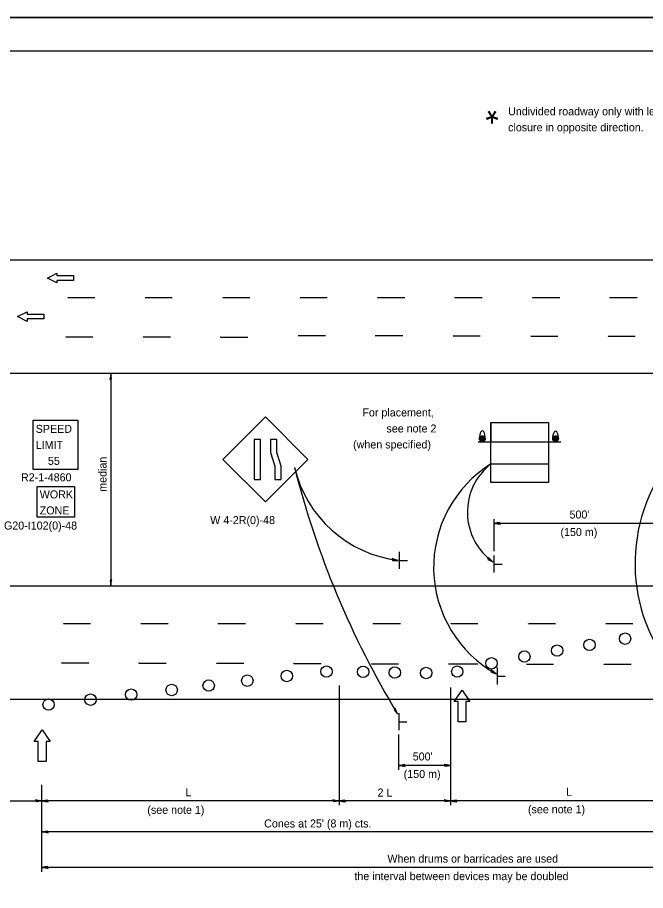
# Model space of a CAD drawing. Extents: x 108704 to 109384, y 88850 to 89290.
# Drawn here: x 108965.8 to 109154.2, y 89028.5 to 89290.4 of the extents above; entities that cross this region are included whole.
import ezdxf

# ---------------------------------------------------------------- set-up
doc = ezdxf.new("R2010")
doc.units = 0
for name, color, linetype in [('Design_EX_Roadway Dimensions', 7, 'Continuous'), ('Design_PR_EOP', 7, 'Continuous'), ('Design_PR_PMK CL Multilane', 7, 'Continuous'), ('Level 48', 7, 'Continuous'), ('Sheets_50 Reference Boundary', 7, 'Continuous'), ('Sheets_General Details', 7, 'Continuous'), ('Sheets_Printer Plotting Border', 7, 'Continuous'), ('Stage_Construction Traffic Control', 7, 'Continuous')]:
    doc.layers.add(name, color=color, linetype=linetype)

msp = doc.modelspace()

# ---------------------------------------------------------------- linework, layer by layer
at = {"layer": 'Design_EX_Roadway Dimensions'}
for p, q in [((108993.81, 89183.71), (108993.81, 89119.84)), ((109108.79, 89130.31), (109108.79, 89139.92)), ((109160.14, 89138.64), (109108.79, 89138.64)), ((109062.25, 89090.01), (109062.25, 89054.13)), ((109095.7, 89089.43), (109095.7, 89054.13)), ((109080.19, 89064.76), (109080.19, 89075.3)), ((109095.7, 89066.04), (109080.19, 89066.04)), ((108973.14, 89034.14), (108973.14, 89060.22)), ((108950.84, 89055.4), (108973.14, 89055.4)), ((109062.25, 89055.4), (108973.14, 89055.4)), ((109095.7, 89055.4), (109062.25, 89055.4)), ((109166.3, 89055.4), (109095.7, 89055.4)), ((109166.3, 89046.12), (108973.14, 89046.12)), ((109273.84, 89035.46), (108973.14, 89035.46))]:
    msp.add_line(p, q, dxfattribs=at)
for points in [[(108993.79, 89181.96), (108994.05, 89182.02), (108993.94, 89182.76), (108993.81, 89183.71), (108993.68, 89182.7), (108993.52, 89181.81), (108993.79, 89181.96), (108993.96, 89182.04), (108993.81, 89183.07), (108993.62, 89181.94), (108993.84, 89182.11), (108993.81, 89182.58), (108993.74, 89182.13)], [(109110.54, 89138.62), (109110.48, 89138.88), (109109.74, 89138.77), (109108.79, 89138.64), (109109.81, 89138.5), (109110.7, 89138.35), (109110.54, 89138.62), (109110.46, 89138.79), (109109.43, 89138.64), (109110.56, 89138.44), (109110.39, 89138.67), (109109.92, 89138.64), (109110.37, 89138.57)], [(108993.84, 89121.58), (108993.58, 89121.53), (108993.69, 89120.79), (108993.81, 89119.84), (108993.95, 89120.85), (108994.11, 89121.74), (108993.84, 89121.58), (108993.67, 89121.51), (108993.82, 89120.47), (108994.01, 89121.6), (108993.79, 89121.43), (108993.82, 89120.96), (108993.89, 89121.42)], [(109081.94, 89066.01), (109081.88, 89066.28), (109081.14, 89066.16), (109080.19, 89066.04), (109081.2, 89065.9), (109082.09, 89065.74), (109081.94, 89066.01), (109081.86, 89066.19), (109080.83, 89066.04), (109081.95, 89065.84), (109081.79, 89066.06), (109081.31, 89066.03), (109081.77, 89065.96)], [(109093.95, 89066.07), (109094.01, 89065.81), (109094.75, 89065.92), (109095.7, 89066.04), (109094.69, 89066.18), (109093.8, 89066.34), (109093.95, 89066.07), (109094.03, 89065.89), (109095.06, 89066.04), (109093.93, 89066.24), (109094.1, 89066.02), (109094.57, 89066.05), (109094.12, 89066.12)], [(108971.39, 89055.43), (108971.45, 89055.17), (108972.19, 89055.28), (108973.14, 89055.4), (108972.13, 89055.54), (108971.24, 89055.7), (108971.39, 89055.43), (108971.47, 89055.26), (108972.5, 89055.4), (108971.37, 89055.6), (108971.54, 89055.38), (108972.01, 89055.41), (108971.56, 89055.48)], [(108974.89, 89055.38), (108974.83, 89055.64), (108974.09, 89055.53), (108973.14, 89055.4), (108974.16, 89055.26), (108975.05, 89055.11), (108974.89, 89055.38), (108974.81, 89055.55), (108973.78, 89055.4), (108974.91, 89055.2), (108974.74, 89055.43), (108974.27, 89055.4), (108974.72, 89055.33)], [(109060.5, 89055.43), (109060.56, 89055.17), (109061.3, 89055.28), (109062.25, 89055.4), (109061.23, 89055.54), (109060.34, 89055.7), (109060.5, 89055.43), (109060.58, 89055.26), (109061.61, 89055.4), (109060.48, 89055.6), (109060.65, 89055.38), (109061.12, 89055.41), (109060.67, 89055.48)], [(109064, 89055.38), (109063.94, 89055.64), (109063.2, 89055.53), (109062.25, 89055.4), (109063.26, 89055.26), (109064.15, 89055.11), (109064, 89055.38), (109063.92, 89055.55), (109062.89, 89055.4), (109064.01, 89055.2), (109063.85, 89055.43), (109063.37, 89055.4), (109063.83, 89055.33)], [(109093.95, 89055.43), (109094.01, 89055.17), (109094.75, 89055.28), (109095.7, 89055.4), (109094.69, 89055.54), (109093.8, 89055.7), (109093.95, 89055.43), (109094.03, 89055.26), (109095.06, 89055.4), (109093.93, 89055.6), (109094.1, 89055.38), (109094.57, 89055.41), (109094.12, 89055.48)], [(109097.45, 89055.38), (109097.39, 89055.64), (109096.65, 89055.53), (109095.7, 89055.4), (109096.72, 89055.26), (109097.61, 89055.11), (109097.45, 89055.38), (109097.37, 89055.55), (109096.34, 89055.4), (109097.47, 89055.2), (109097.3, 89055.43), (109096.83, 89055.4), (109097.28, 89055.33)], [(108974.89, 89046.1), (108974.83, 89046.36), (108974.09, 89046.25), (108973.14, 89046.12), (108974.16, 89045.99), (108975.05, 89045.83), (108974.89, 89046.1), (108974.81, 89046.27), (108973.78, 89046.12), (108974.91, 89045.93), (108974.74, 89046.15), (108974.27, 89046.12), (108974.72, 89046.05)], [(108974.89, 89035.43), (108974.83, 89035.69), (108974.09, 89035.58), (108973.14, 89035.46), (108974.16, 89035.32), (108975.05, 89035.16), (108974.89, 89035.43), (108974.81, 89035.6), (108973.78, 89035.45), (108974.91, 89035.26), (108974.74, 89035.48), (108974.27, 89035.45), (108974.72, 89035.38)]]:
    msp.add_lwpolyline(points, dxfattribs=at)
at = {"layer": 'Design_PR_EOP'}
for p, q in [((108789.39, 89217.7), (109319.22, 89217.7)), ((108861.55, 89183.71), (109319.22, 89183.71)), ((108789.39, 89119.9), (109319.22, 89119.9)), ((108788.13, 89085.9), (109319.52, 89085.9))]:
    msp.add_line(p, q, dxfattribs=at)
at = {"layer": 'Design_PR_PMK CL Multilane'}
for p, q in [((108980.72, 89206.42), (108980.75, 89206.42)), ((108980.87, 89206.42), (108989, 89206.42)), ((109003.96, 89206.42), (109003.99, 89206.42)), ((109004.11, 89206.42), (109012.24, 89206.42)), ((109027.21, 89206.42), (109027.23, 89206.42)), ((109027.35, 89206.42), (109035.48, 89206.42)), ((109050.45, 89206.42), (109050.47, 89206.42)), ((109050.59, 89206.42), (109058.73, 89206.42)), ((109073.69, 89206.42), (109073.71, 89206.42)), ((109073.83, 89206.42), (109081.97, 89206.42)), ((109096.93, 89206.42), (109096.96, 89206.42)), ((109097.07, 89206.42), (109105.21, 89206.42)), ((109120.17, 89206.42), (109120.2, 89206.42)), ((109120.32, 89206.42), (109128.45, 89206.42)), ((109143.41, 89206.42), (109143.44, 89206.42)), ((109143.56, 89206.42), (109151.69, 89206.42)), ((108980.16, 89194.65), (108980.18, 89194.65)), ((108980.3, 89194.59), (108988.44, 89194.59)), ((109003.4, 89194.59), (109003.43, 89194.59)), ((109003.54, 89194.53), (109011.68, 89194.53)), ((109026.64, 89194.53), (109026.67, 89194.53)), ((109026.79, 89194.47), (109034.92, 89194.47)), ((109049.88, 89194.47), (109049.91, 89194.47)), ((109050.03, 89195), (109058.16, 89195)), ((109073.12, 89195), (109073.15, 89195)), ((109073.27, 89194.94), (109081.4, 89194.94)), ((109096.36, 89194.94), (109096.39, 89194.94)), ((109096.51, 89194.88), (109104.64, 89194.88)), ((109119.6, 89194.88), (109119.63, 89194.88)), ((109119.75, 89194.82), (109127.88, 89194.82)), ((109142.85, 89194.82), (109142.87, 89194.82)), ((109142.99, 89194.77), (109151.12, 89194.77)), ((108979.46, 89108.61), (108979.49, 89108.61)), ((108979.61, 89108.61), (108987.74, 89108.61)), ((109002.7, 89108.61), (109002.73, 89108.61)), ((109002.85, 89108.61), (109010.98, 89108.61)), ((109025.94, 89108.61), (109025.97, 89108.61)), ((109026.09, 89108.61), (109034.22, 89108.61)), ((109049.18, 89108.61), (109049.21, 89108.61)), ((109049.33, 89108.61), (109057.46, 89108.61)), ((109072.43, 89108.61), (109072.45, 89108.61)), ((109072.57, 89108.61), (109080.7, 89108.61)), ((109095.67, 89108.61), (109095.69, 89108.61)), ((109095.81, 89108.61), (109103.94, 89108.61)), ((109118.91, 89108.61), (109118.93, 89108.61)), ((109119.05, 89108.61), (109127.18, 89108.61)), ((109142.15, 89108.61), (109142.18, 89108.61)), ((109142.29, 89108.61), (109150.43, 89108.61)), ((108978.9, 89096.84), (108978.92, 89096.84)), ((108979.04, 89096.78), (108987.17, 89096.78)), ((109002.14, 89096.78), (109002.16, 89096.78)), ((109002.28, 89096.72), (109010.42, 89096.72)), ((109025.38, 89096.72), (109025.4, 89096.72)), ((109025.52, 89096.66), (109033.66, 89096.66)), ((109048.62, 89096.66), (109048.65, 89096.66)), ((109048.76, 89096.6), (109056.9, 89096.6)), ((109071.86, 89096.6), (109071.89, 89096.6)), ((109072.01, 89096.55), (109080.14, 89096.55)), ((109095.1, 89096.55), (109103.94, 89096.55)), ((109118.49, 89096.43), (109126.62, 89096.43)), ((109141.58, 89096.43), (109141.61, 89096.43)), ((109141.73, 89096.37), (109149.86, 89096.37))]:
    msp.add_line(p, q, dxfattribs=at)
at = {"layer": 'Level 48'}
msp.add_lwpolyline([(108703.67, 89290.37), (109383.67, 89290.37), (109383.67, 88850.37), (108703.67, 88850.37)], close=True, dxfattribs=at)
at = {"layer": 'Sheets_50 Reference Boundary'}
msp.add_lwpolyline([(108743.67, 89280.36), (109373.67, 89280.36), (109373.67, 88880.37), (108743.67, 88880.37)], close=True, dxfattribs=at)
at = {"layer": 'Sheets_General Details'}
msp.add_line((109383.67, 89290.37), (108703.67, 89290.37), dxfattribs=at)
msp.add_lwpolyline([(108743.67, 89280.37), (109373.67, 89280.37), (109373.67, 88860.37), (108743.67, 88860.37)], close=True, dxfattribs=at)
at = {"layer": 'Sheets_Printer Plotting Border'}
msp.add_lwpolyline([(108703.67, 88850.37), (109383.67, 88850.37), (109383.67, 89290.37), (108703.67, 89290.37)], close=True, dxfattribs=at)
at = {"layer": 'Stage_Construction Traffic Control'}
for p, q in [((109107.79, 89168.84), (109107.79, 89163.13)), ((109103.98, 89163.13), (109128.75, 89163.13)), ((109107.79, 89156.45), (109124.94, 89156.45)), ((109080.33, 89130.08), (109080.33, 89124.96)), ((109108.72, 89128.97), (109108.72, 89123.85)), ((109080.33, 89127.52), (109082.79, 89127.52)), ((109108.72, 89126.41), (109111.18, 89126.41)), ((109109.67, 89095.38), (109109.67, 89090.26)), ((109109.67, 89092.82), (109112.12, 89092.82)), ((109080.15, 89081.71), (109080.15, 89076.58)), ((109080.15, 89079.14), (109082.61, 89079.14))]:
    msp.add_line(p, q, dxfattribs=at)
for points in [[(108982.64, 89212.94), (108982.64, 89211.51), (108977.64, 89211.51), (108977.64, 89210.79), (108974.78, 89212.22), (108977.64, 89213.65), (108977.64, 89212.94), (108982.64, 89212.94)], [(108973.69, 89201.37), (108973.69, 89199.94), (108968.68, 89199.94), (108968.68, 89199.22), (108965.83, 89200.65), (108968.68, 89202.08), (108968.68, 89201.37), (108973.69, 89201.37)], [(109105.4, 89163.17), (109105.11, 89163.16), (109104.9, 89163.23), (109104.72, 89163.33), (109104.58, 89163.46), (109104.44, 89163.72), (109104.4, 89163.84), (109104.4, 89164.03), (109104.42, 89164.24), (109104.5, 89164.43), (109104.71, 89164.67), (109104.85, 89164.77), (109105.1, 89164.85), (109105.36, 89164.85), (109105.62, 89164.77), (109105.86, 89164.6), (109106.01, 89164.39), (109106.09, 89164.16), (109106.1, 89163.92), (109106.05, 89163.7), (109105.93, 89163.48), (109105.76, 89163.32), (109105.61, 89163.23), (109105.4, 89163.17), (109105.07, 89163.2), (109104.87, 89163.3), (109104.65, 89163.46), (109104.48, 89163.7), (109104.43, 89164), (109104.48, 89164.27), (109104.62, 89164.51), (109104.88, 89164.73), (109105.12, 89164.82), (109105.42, 89164.79), (109105.72, 89164.66), (109105.95, 89164.4), (109106.07, 89164.02), (109105.96, 89163.64), (109105.8, 89163.43), (109105.53, 89163.23), (109105.07, 89163.28), (109104.8, 89163.44), (109104.59, 89163.69), (109104.53, 89164.1), (109104.71, 89164.48), (109104.93, 89164.67), (109105.31, 89164.71), (109105.56, 89164.66), (109105.82, 89164.47), (109105.96, 89164.18), (109106.01, 89163.9), (109105.88, 89163.58), (109105.65, 89163.37), (109105.31, 89163.31), (109104.98, 89163.4), (109104.77, 89163.6), (109104.63, 89163.81), (109104.64, 89164.17), (109104.83, 89164.49), (109105.15, 89164.63), (109105.59, 89164.54), (109105.8, 89164.29), (109105.95, 89163.98), (109105.85, 89163.65), (109105.64, 89163.44), (109105.29, 89163.35), (109104.99, 89163.44), (109104.77, 89163.7), (109104.69, 89164.04), (109104.86, 89164.4), (109105.18, 89164.57), (109105.47, 89164.49), (109105.72, 89164.26), (109105.86, 89163.96), (109105.8, 89163.68), (109105.61, 89163.5), (109105.33, 89163.41), (109105.1, 89163.49), (109104.87, 89163.69), (109104.79, 89163.97), (109104.85, 89164.24), (109105.02, 89164.41), (109105.29, 89164.48), (109105.61, 89164.3), (109105.73, 89164.07), (109105.77, 89163.82), (109105.66, 89163.67), (109105.4, 89163.47), (109105.11, 89163.54), (109104.91, 89163.77), (109104.87, 89164.07), (109104.97, 89164.29), (109105.18, 89164.41), (109105.37, 89164.37), (109105.54, 89164.25), (109105.66, 89164.01), (109105.67, 89163.79), (109105.51, 89163.63), (109105.27, 89163.58), (109105.08, 89163.69), (109104.99, 89163.91)], [(109104.99, 89163.91), (109104.96, 89164.03), (109105.02, 89164.18), (109105.16, 89164.3), (109105.47, 89164.19), (109105.54, 89164.05), (109105.6, 89163.8), (109105.4, 89163.67), (109105.18, 89163.7), (109105.06, 89163.93), (109105.12, 89164.14), (109105.34, 89164.16), (109105.47, 89163.99), (109105.49, 89163.82), (109105.31, 89163.77), (109105.16, 89163.93), (109105.21, 89164.09), (109105.35, 89164.04), (109105.43, 89163.92), (109105.42, 89163.85), (109105.34, 89163.83), (109105.25, 89163.91), (109105.22, 89164), (109105.28, 89163.97), (109105.37, 89163.89), (109105.39, 89163.93), (109105.25, 89164.03)], [(109127.38, 89163.2), (109127.09, 89163.2), (109126.87, 89163.27), (109126.7, 89163.37), (109126.56, 89163.5), (109126.42, 89163.76), (109126.38, 89163.87), (109126.37, 89164.07), (109126.4, 89164.28), (109126.48, 89164.46), (109126.68, 89164.71), (109126.83, 89164.8), (109127.08, 89164.89), (109127.34, 89164.88), (109127.6, 89164.8), (109127.84, 89164.64), (109127.99, 89164.43), (109128.07, 89164.2), (109128.08, 89163.96), (109128.03, 89163.74), (109127.91, 89163.52), (109127.74, 89163.35), (109127.59, 89163.27), (109127.37, 89163.21), (109127.05, 89163.24), (109126.85, 89163.34), (109126.62, 89163.5), (109126.46, 89163.74), (109126.41, 89164.04), (109126.46, 89164.31), (109126.6, 89164.54), (109126.86, 89164.76), (109127.1, 89164.86), (109127.39, 89164.82), (109127.7, 89164.7), (109127.93, 89164.44), (109128.05, 89164.06), (109127.94, 89163.67), (109127.78, 89163.46), (109127.51, 89163.27), (109127.05, 89163.32), (109126.78, 89163.48), (109126.56, 89163.73), (109126.51, 89164.14), (109126.68, 89164.51), (109126.9, 89164.71), (109127.28, 89164.74), (109127.54, 89164.69), (109127.79, 89164.51), (109127.94, 89164.21), (109127.99, 89163.93), (109127.86, 89163.61), (109127.63, 89163.4), (109127.29, 89163.35), (109126.95, 89163.43), (109126.75, 89163.64), (109126.61, 89163.85), (109126.61, 89164.2), (109126.81, 89164.53), (109127.13, 89164.67), (109127.57, 89164.58), (109127.78, 89164.33), (109127.93, 89164.01), (109127.83, 89163.68), (109127.61, 89163.48), (109127.26, 89163.39), (109126.97, 89163.48), (109126.75, 89163.74), (109126.67, 89164.08), (109126.84, 89164.43), (109127.16, 89164.6), (109127.45, 89164.53), (109127.7, 89164.3), (109127.84, 89164), (109127.78, 89163.72), (109127.59, 89163.54), (109127.31, 89163.45), (109127.07, 89163.52), (109126.85, 89163.73), (109126.76, 89164.01), (109126.83, 89164.28), (109127, 89164.44), (109127.26, 89164.51), (109127.59, 89164.33), (109127.71, 89164.11), (109127.75, 89163.86), (109127.64, 89163.7), (109127.37, 89163.51), (109127.09, 89163.58), (109126.89, 89163.81), (109126.85, 89164.1), (109126.95, 89164.32), (109127.16, 89164.44), (109127.35, 89164.41), (109127.52, 89164.29), (109127.64, 89164.04), (109127.65, 89163.83), (109127.49, 89163.67), (109127.25, 89163.62), (109127.06, 89163.73), (109126.97, 89163.95)], [(109126.97, 89163.95), (109126.94, 89164.06), (109127, 89164.22), (109127.14, 89164.33), (109127.45, 89164.23), (109127.52, 89164.09), (109127.58, 89163.83), (109127.38, 89163.71), (109127.16, 89163.74), (109127.04, 89163.96), (109127.1, 89164.17), (109127.32, 89164.19), (109127.45, 89164.03), (109127.47, 89163.86), (109127.29, 89163.81), (109127.13, 89163.96), (109127.18, 89164.12), (109127.33, 89164.08), (109127.41, 89163.96), (109127.39, 89163.88), (109127.32, 89163.87), (109127.23, 89163.94), (109127.2, 89164.03), (109127.26, 89164.01), (109127.35, 89163.93), (109127.37, 89163.96), (109127.23, 89164.06)], [(109078.3, 89127.78), (109078.33, 89127.51), (109079.07, 89127.54), (109080.03, 89127.54), (109079.04, 89127.8), (109078.18, 89128.07), (109078.3, 89127.78), (109078.36, 89127.6), (109079.4, 89127.62), (109078.3, 89127.96), (109078.44, 89127.71), (109078.92, 89127.69), (109078.47, 89127.81)], [(109107.03, 89128.09), (109106.93, 89127.84), (109107.59, 89127.5), (109108.44, 89127.05), (109107.69, 89127.76), (109107.06, 89128.4), (109107.03, 89128.09), (109106.99, 89127.9), (109107.92, 89127.42), (109107.12, 89128.24), (109107.12, 89127.96), (109107.53, 89127.71), (109107.2, 89128.03)], [(109107.86, 89094.37), (109107.78, 89094.11), (109108.48, 89093.85), (109109.37, 89093.49), (109108.55, 89094.11), (109107.85, 89094.68), (109107.86, 89094.37), (109107.84, 89094.18), (109108.81, 89093.81), (109107.93, 89094.53), (109107.96, 89094.25), (109108.39, 89094.05), (109108.03, 89094.33)], [(109078.95, 89082.94), (109078.75, 89082.76), (109079.23, 89082.18), (109079.83, 89081.43), (109079.42, 89082.37), (109079.1, 89083.21), (109078.95, 89082.94), (109078.84, 89082.79), (109079.5, 89081.98), (109079.09, 89083.05), (109078.98, 89082.79), (109079.25, 89082.4), (109079.08, 89082.82)]]:
    msp.add_lwpolyline(points, dxfattribs=at)
for points in [[(109040.18, 89170.56), (109027.43, 89157.81), (109040.18, 89145.07), (109052.93, 89157.81)], [(108970.52, 89169.54), (108983.87, 89169.54), (108983.87, 89154.81), (108970.52, 89154.81)], [(109107.79, 89150.88), (109107.79, 89168.84), (109125.09, 89168.84), (109125.09, 89150.88)], [(109036.81, 89151.82), (109038.68, 89151.82), (109038.68, 89163.81), (109036.81, 89163.81)], [(109041.68, 89163.81), (109041.68, 89159.88), (109042.99, 89155.75), (109042.99, 89151.82), (109044.87, 89151.82), (109044.87, 89155.75), (109043.56, 89159.88), (109043.56, 89163.81)], [(108971.7, 89149.66), (108982.95, 89149.66), (108982.95, 89140.46), (108971.7, 89140.46)], [(109097.96, 89079.12), (109097.96, 89085.16), (109096.77, 89085.16), (109099.15, 89088.65), (109101.53, 89085.16), (109100.34, 89085.16), (109100.34, 89079.12)], [(108972.03, 89067.21), (108972.03, 89073.24), (108970.84, 89073.24), (108973.22, 89076.73), (108975.6, 89073.24), (108974.41, 89073.24), (108974.41, 89067.21)]]:
    msp.add_lwpolyline(points, close=True, dxfattribs=at)
for centre in [(109148.05, 89104.05), (109137.39, 89102.17), (109117.86, 89098.68), (109127.68, 89100.47), (109107.99, 89096.66), (109058.49, 89094.17), (109069.47, 89094.12), (109078.97, 89093.88), (109088.37, 89093.76), (109097.73, 89094.17), (109034.74, 89091.46), (109046.58, 89092.86), (109012.06, 89088.66), (109023.16, 89089.98), (108987.72, 89085.75), (108999.89, 89087.27), (108975.14, 89084.27)]:
    msp.add_circle(centre, 1.71, dxfattribs=at)
for centre, radius, start, end in [((109201.78, 89126.59), 50.73, 134.1613, 213.112), ((109084.54, 89163.9), 36.64, 193.3958, 262.9282), ((109313.41, 89222.53), 272.89, 194.2384, 211.1351), ((109127.22, 89125.44), 36.59, 122.0611, 240.8096), ((109119.13, 89141.99), 18.37, 128.1092, 234.3982)]:
    msp.add_arc(centre, radius, start, end, dxfattribs=at)
for centre in [(109105.22, 89163.96), (109127.2, 89163.87)]:
    msp.add_ellipse(centre, major_axis=(0, -2.4), ratio=0.373908, start_param=1.570796, end_param=4.712389, dxfattribs=at)

# ---------------------------------------------------------------- texts
at = {"layer": 'Design_EX_Roadway Dimensions'}
msp.add_text('median', height=2.4, rotation=90, dxfattribs=at).set_placement((108992.51, 89148.1))
for s, p in [("500'", (109131.39, 89140.09)), ('(150 m) ', (109128.68, 89134.84)), ("500'", (109084.36, 89067.52)), ('(150 m)', (109081.66, 89062.27)), ('L', (109016.22, 89056.76)), ('2 L', (109073.82, 89056.71)), ('L', (109130.4, 89056.93)), ('(see note 1)', (109004.75, 89051.51)), ('(see note 1)', (109118.93, 89051.68)), ("Cones at 25' (8 m) cts.", (109039.8, 89047.42)), ('When drums or barricades are used', (109076.77, 89036.88)), ('the interval between devices may be doubled', (109066.87, 89031.63))]:
    msp.add_text(s, height=2.4, dxfattribs=at).set_placement(p)
at = {"layer": 'Stage_Construction Traffic Control'}
msp.add_text('*', height=7.62, rotation=180, dxfattribs=at).set_placement((109110.14, 89266.17))
for s, p in [('Undivided roadway only with left lane', (109112.97, 89261.03)), ('closure in opposite direction.', (109112.97, 89256.23)), ('For placement,', (109069.27, 89170.7)), ('SPEED', (108971.28, 89165.78)), ('see note 2', (109076.48, 89165.9)), ('LIMIT', (108971.27, 89160.98)), ('(when specified)', (109066.47, 89161.1)), ('55', (108974.93, 89156.18)), ('R2-1-4860', (108966.85, 89151.25)), ('WORK', (108972.48, 89146.12)), ('ZONE', (108972.48, 89141.32)), ('G20-I102(0)-48', (108961.75, 89136.78)), ('W 4-2R(0)-48', (109023.61, 89138.41))]:
    msp.add_text(s, height=2.4, dxfattribs=at).set_placement(p)

doc.saveas('drawing.dxf')
